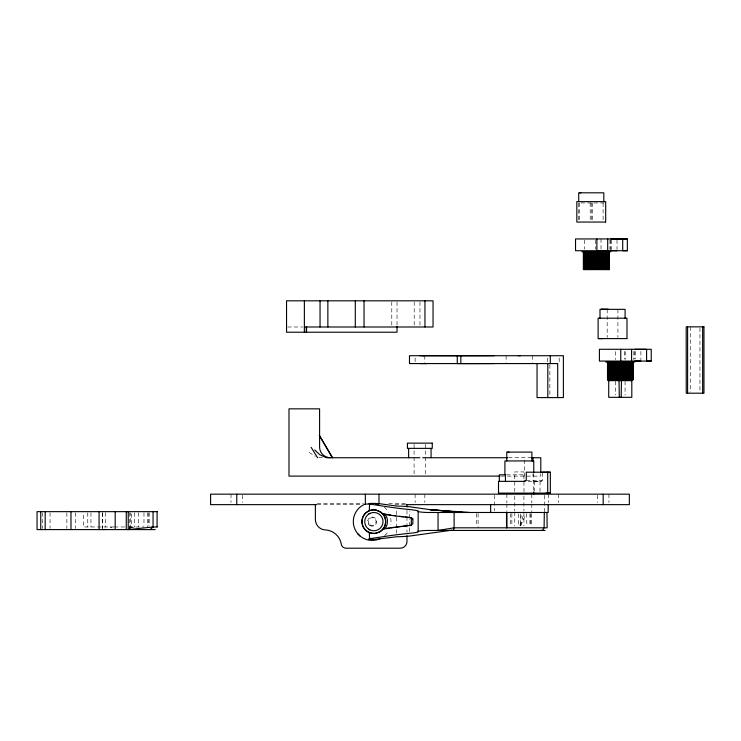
<?xml version="1.0" encoding="UTF-8"?>
<svg xmlns="http://www.w3.org/2000/svg" width="741" height="741" viewBox="0 0 741 741"><rect width="100%" height="100%" fill="white"/><g stroke="black" fill="none" stroke-linecap="round" stroke-linejoin="round"><path stroke-width="0.56" stroke-dasharray="3.71 2.78" d="M396.667 533.353L396.667 528.805M396.667 527.666L396.676 509.456M409.606 531.556L409.606 527.046M409.606 525.915L409.606 519.154M409.606 518.033L409.606 511.271M520.062 525.628L521.377 513.587M520.432 525.628L523.739 513.587M520.728 525.767L525.675 514.532M129.23 529.593L131.648 526.981L131.648 512.744M384.635 535.66L386.598 533.687A18.84 18.84 0 0 0 388.488 531.001M533.594 481.354L541.347 481.354L542.282 480.409L542.282 473.221M131.648 526.981L128.082 529.593L130.648 526.981L130.648 512.744M604.128 202.951L578.388 202.951L578.388 220.938M287.703 326.994L302.736 326.994M322.363 457.734L318.222 457.178M508.446 457.734L532.955 457.734M506.473 474.814L523.998 474.814M500.897 476.111L540.8 476.111L540.8 473.814M526.267 480.409L542.282 480.409M528.166 481.354L541.347 481.354M317.167 503.324L363.488 503.324M388.756 503.324L406.272 503.324M317.167 504.64L361.747 504.64M395.009 504.64L406.272 504.64M114.16 526.981L83.362 526.981L83.362 512.744M114.494 526.981L125.461 526.981M129.203 526.981L143.976 526.981M110.103 526.981L111.872 527.851M309.164 452.501L315.286 456.336M526.601 513.578L526.888 525.628M506.122 355.717L506.131 362.451M699.949 327.994L699.949 392.054M690.269 326.846L690.269 392.054M640.891 351.391L640.891 359.765M635.287 351.429L635.287 358.931M634.602 351.429L634.602 358.931M633.824 351.391L633.824 359.765M625.071 351.577L625.071 359.589M625.071 381.309L625.071 395.036M624.895 351.438L624.895 358.931M617.911 309.349L617.911 337.479M617.012 239.991L617.012 249.411M615.382 351.577L615.382 359.589M615.382 381.309L615.382 395.036M611.408 240.01L611.408 249.652M610.723 240.01L610.723 249.652M609.945 239.991L609.945 249.411M608.935 494.164L608.935 502.546M607.185 309.349L607.185 337.479M603.1 202.951L603.1 220.938M601.016 238.945L601.016 249.652M597.413 495.21L597.413 502.546M595.319 240.075L595.282 249.152M592.291 202.951L592.346 220.938M591.253 202.951L591.272 220.938M590.179 202.951L590.225 220.938M584.584 240.075L584.584 249.152M579.481 202.951L579.481 220.938M559.196 357.977L559.196 363.636M558.269 494.164L558.269 502.546M549.859 364.702L549.859 396.463M548.599 494.164L548.599 502.546M547.692 357.977L547.692 362.506M544.552 495.275L544.552 511.966M540.022 481.354L540.032 492.061M534.391 481.354L534.391 490.996M533.761 473.545L533.705 493.135M532.955 473.814L532.955 476.111M532.547 355.717L532.547 362.451M531.806 494.164L531.806 502.907M531.806 504L531.806 511.661M531.112 513.606L531.112 525.943M530.917 513.856L530.917 526.054M529.935 513.606L529.935 525.943M524.526 460.031L524.526 476.111M523.998 491.987L523.915 471.924L514.754 471.924L514.754 491.459M523.915 496.053L523.915 510.994M523.915 512.142L523.915 525.934M520.321 513.856L520.265 526.054M518.376 513.856L518.413 526.054M514.754 496.053L514.754 510.994M514.754 512.142L514.754 525.934M511.864 513.606L511.864 525.943M510.688 513.606L510.688 525.943M506.872 494.164L506.872 502.907M506.872 504L506.872 511.661M494.303 495.275L494.303 510.855M478.102 513.578L478.102 527.814M476.482 513.578L476.482 525.628M425.593 444.267L425.593 474.972M424.797 355.699L424.797 362.442M424.815 494.164L424.815 502.546M419.962 301.957L419.962 326.994M415.117 357.949L415.117 362.442M415.127 494.164L415.127 502.546M414.2 301.957L414.2 325.855M414.089 444.267L414.089 476.111M406.976 510.401L406.976 532.288M397.019 301.939L397.019 325.855M391.785 301.957L391.785 325.855M242.52 495.21L242.52 502.546M231.007 494.164L231.007 502.546M149.2 512.744L149.2 525.878M148.645 512.744L148.645 525.878M147.515 512.744L147.515 526.981M143.976 512.744L143.976 525.878M138.363 512.744L138.363 526.981M134.306 512.744L134.316 526.981A29.89 1.232 -2.6 0 1 129.638 527.805M129.712 512.772L129.712 528.472M105.509 512.744L105.509 526.981M102.712 512.772L102.712 528.472M102.434 512.772L102.434 528.472M90.948 512.744L90.948 526.981M87.762 512.744L87.762 526.981M75.332 512.772L75.332 528.472M66.857 512.772L66.857 528.472M50.055 512.772L50.055 528.472M42.293 512.772L42.293 528.472M390.72 518.302A18.84 18.84 0 0 1 390.72 524.85M384.273 507.14A18.84 18.84 0 0 1 388.488 512.151M369.87 525.545A4.576 4.576 0 0 0 376.743 521.581A4.576 4.576 0 0 0 369.87 517.607A4.576 4.576 0 0 0 369.87 525.545M370.204 524.98A3.927 3.927 0 0 0 376.095 521.581A3.927 3.927 0 0 0 370.204 518.172A3.927 3.927 0 0 0 370.204 524.98"/><path stroke-width="1.11" d="M369.027 538.902L369.574 538.716L369.296 532.492M369.324 510.725L369.583 504.065A9.429 0.76 3.8 0 1 379.373 503.676L396.676 506.047A15.607 1.25 3.8 0 1 409.606 506.761L429.66 509.604L462.532 512.485L429.66 509.604M405.188 516.968A68.626 5.724 4 0 0 409.189 517.422L411.329 517.644L411.32 525.415L409.189 525.638M411.329 517.644L412.848 518.959L412.848 523.859L410.208 525.425A71.21 5.632 -3.8 0 0 387.386 528.231L383.125 528.861L385.014 528.861M418.156 531.427L418.156 511.475M499.341 481.354L499.341 474.814L505.399 474.814L505.473 481.354M506.779 460.939L506.779 452.103L531.89 452.103L531.89 460.939M525.073 481.354L498.517 481.354L498.517 493.135L550.331 493.126L550.331 472.202L526.267 472.193L526.267 480.409L523.757 481.354M578.712 201.645L578.712 192.808L603.813 192.808L603.813 201.645M599.997 318.185L599.997 309.349L625.098 309.349L625.098 318.185M605.693 222.059L605.693 201.645L576.831 201.645L576.831 222.059L605.517 222.059M626.979 338.6L626.979 318.185L598.117 318.185L598.117 338.6L626.812 338.6M622.709 238.945L622.709 250.717L627.349 250.717L627.349 238.945L610.788 238.945M646.587 349.289L646.587 361.071L651.228 361.071L651.228 349.298L634.657 349.289M544.311 512.485L544.107 527.814L542.393 530.436M453.501 530.436L454.113 527.814L454.113 512.485M621.467 379.92L621.162 397.324M385.255 528.583L387.154 524.591L387.45 520.182A9.707 6.715 90 0 0 386.089 515.986L384.783 514.106L382.893 514.106L389.025 515.041A71.21 5.724 3.8 0 0 410.218 517.653L412.848 518.959M632.462 362.099L632.462 379.92L631.814 380.652L608.722 380.652L607.99 379.92L608 362.099M632.545 379.92L631.804 380.652L631.814 397.324L608.722 397.324L608.722 380.652M150.053 529.593L153.063 526.981L153.063 511.651M368.879 513.865L369.889 513.318M369.889 504.037L365.35 504.037L362.738 505.26A18.84 18.84 0 0 0 355.578 530.519A18.84 18.84 0 0 0 380.624 538.411M369.583 510.642L371.621 510.049A24.768 17.136 90 0 1 376.058 510.058L381.383 512.577L384.199 515.986A9.707 6.715 90 0 1 385.561 520.191C386.404 526.156 381.967 532.177 376.039 533.205A11.782 11.773 0 0 1 371.63 533.187L369.574 532.603M386.08 528.703L389.275 528.231M369.574 538.716L387.386 536.058A71.21 5.632 -3.8 0 1 410.208 533.251A14.079 1.111 -3.8 0 0 418.239 531.519A6.021 0.472 -3.8 0 1 421.147 530.834A6.021 0.472 -3.8 0 1 427.992 530.436L545.135 530.436M452.038 530.158L409.597 536.058A15.607 1.232 -3.8 0 1 396.667 536.771L375.789 539.309A9.429 0.741 -3.8 0 1 369.314 539.235L368.888 539.068M153.063 526.981L128.23 529.593L128.23 511.651M424.047 355.699L423.231 355.699M579.731 192.808L580.87 192.808M601.016 309.349L608.296 309.349L601.803 309.349M507.807 452.103L508.947 452.103M419.962 355.717L465.302 355.782A182.277 2.427 0.4 0 0 488.634 355.736L494.099 355.717M627.349 238.945L575.535 238.945L575.535 250.717L627.349 250.717M610.723 250.717L617.049 250.717M581.926 251.755L610.788 251.755M304.366 326.994L433.04 326.994L433.04 300.818L286.545 300.818L286.545 332.227L397.019 332.227L397.019 326.614M598.682 338.6L603.007 338.6M645.828 349.289L599.413 349.289L599.413 361.071L651.228 361.071M518.274 355.717L520.404 355.717M634.602 361.071L640.919 361.071M605.795 362.099L634.657 362.099M457.262 355.736L457.262 363.581L465.311 363.636A182.277 2.427 0.4 0 0 494.099 363.572M314.703 449.982L319.714 454.668L326.438 457.734L419.841 457.734M422.74 457.734L507.576 457.734M531.306 457.734L540.8 457.734L540.8 472.665M499.786 476.111L288.99 476.111L288.99 408.847L319.593 408.847L319.593 447.268C319.63 451.973 323.085 456.197 327.596 457.382M546.052 493.126L550.331 493.126M375.576 504.037L378.975 504.037L378.975 494.164M316.518 504.64L210.592 504.64L210.592 494.164L629.35 494.164L629.35 504.64L406.096 504.64M157.185 511.651L37.05 511.651L37.05 529.593L155.193 529.593M152.238 526.981L157.185 526.981M542.282 472.193L550.331 472.202M419.962 363.572L426.696 363.59M601.451 309.34L602.155 309.349M430.678 509.799L469.275 512.42M327.263 457.382L330.393 457.734M369.583 504.065L389.025 507.011A71.21 5.724 3.8 0 0 410.218 509.623A14.079 1.13 3.8 0 1 418.239 511.383A6.021 0.482 3.8 0 0 421.147 512.077A6.021 0.482 3.8 0 0 427.992 512.485L548.183 512.485L548.183 504.64M384.783 514.106L390.85 515.041M368.823 529.333L369.833 529.898M357.727 533.687L360.052 536.012M311.1 447.268L317.565 457.734M332.635 457.734L319.26 435.245L332.301 457.734M619.004 379.92L619.309 397.324M546.978 512.485L547.145 527.814L454.113 527.814L438.051 530.436L438.051 512.485M460.856 355.791L460.874 363.636M702.644 326.846L702.644 393.202M687.602 326.846L687.602 393.202M632.805 379.92L632.805 362.099L632.953 379.92L607.5 379.92L607.5 362.099M632.657 362.099L632.657 379.92M632.212 362.099L632.212 379.92M631.916 362.099L631.916 379.92M631.582 349.289L631.582 361.071M631.582 362.099L631.582 379.92M631.193 362.099L631.193 379.92M630.767 362.099L630.767 379.92M630.295 362.099L630.295 379.92M629.785 362.099L629.785 379.92M629.239 362.099L629.239 379.92M628.655 362.099L628.655 379.92M628.035 362.099L628.035 379.92M627.395 362.099L627.395 379.92M626.719 362.099L626.719 379.92M626.015 362.099L626.015 379.92M625.293 362.099L625.293 379.92M624.552 362.099L624.552 379.92M623.783 362.099L623.783 379.92M623.014 362.099L623.014 379.92M622.227 362.099L622.227 379.92M621.43 362.099L621.43 379.92M620.754 349.289L620.754 361.071M620.634 362.099L620.634 379.92M619.837 362.099L619.837 379.92M619.031 362.099L619.031 379.92M618.244 362.099L618.244 379.92M617.457 362.099L617.457 379.92M616.679 362.099L616.679 379.92M615.919 362.099L615.919 379.92M615.178 362.099L615.178 379.92M614.456 362.099L614.456 379.92M613.752 362.099L613.752 379.92M613.076 362.099L613.076 379.92M612.427 362.099L612.427 379.92M611.807 362.099L611.807 379.92M611.223 362.099L611.223 379.92M610.677 362.099L610.677 379.92M610.167 362.099L610.167 379.92M609.695 362.099L609.695 379.92M609.269 362.099L609.269 379.92M609.195 269.576L609.195 251.755L609.343 269.576L583.362 269.576L583.362 251.755M609.037 251.755L609.037 269.576M608.833 251.755L608.833 269.576M608.898 362.099L608.898 379.92M608.583 251.755L608.583 269.576M608.287 251.755L608.287 269.576M607.935 251.755L607.935 269.576M607.805 362.099L607.805 379.92M607.703 238.945L607.703 250.717L596.885 250.717L596.885 238.945M607.546 251.755L607.546 269.576M607.111 251.755L607.111 269.576M606.629 251.755L606.629 269.576M606.11 251.755L606.11 269.576M605.545 251.755L605.545 269.576M604.952 251.755L604.952 269.576M604.323 251.755L604.323 269.576M603.665 251.755L603.665 269.576M603.174 494.164L603.174 504.64M602.97 251.755L602.97 269.576M602.257 251.755L602.257 269.576M601.516 251.755L601.516 269.576M600.766 251.755L600.766 269.576M599.988 251.755L599.988 269.576M599.191 251.755L599.191 269.576M598.395 251.755L598.395 269.576M597.579 251.755L597.579 269.576M596.764 251.755L596.764 269.576M595.949 251.755L595.949 269.576M595.134 251.755L595.134 269.576M594.328 251.755L594.328 269.576M593.522 251.755L593.522 269.576M592.735 251.755L592.735 269.576M591.957 251.755L591.957 269.576M591.198 251.755L591.198 269.576M590.457 251.755L590.457 269.576M589.743 251.755L589.743 269.576M589.049 251.755L589.049 269.576M588.391 251.755L588.391 269.576M587.761 251.755L587.761 269.576M587.168 251.755L587.168 269.576M586.613 251.755L586.613 269.576M586.085 251.755L586.085 269.576M585.603 251.755L585.603 269.576M585.168 251.755L585.168 269.576M584.788 251.755L584.788 269.576M583.88 251.755L583.88 269.576M557.704 397.593L557.704 363.572L409.486 363.572L409.486 355.717L563.382 355.717L563.382 397.593L537.04 397.593L537.04 363.572M550.294 355.717L550.294 363.572M547.812 363.572L547.812 397.593M547.71 472.193L547.71 493.126M533.761 472.397L533.761 460.939L504.908 460.939L504.908 474.814M533.761 491.876L533.761 494.164M532.955 457.734L532.955 461.18M506.89 512.485L506.89 527.814M506.511 512.485L506.511 527.814M490.662 504.64L490.662 512.485M431.067 448.37L431.067 457.734M424.964 300.818L424.964 326.994M408.615 448.37L408.615 457.734M406.976 504.64L406.976 506.937M406.976 535.752L406.976 541.514A6.697 6.697 0 0 1 400.279 548.201L346.038 548.201A4.854 4.854 0 0 1 341.203 543.801A17.034 17.034 0 0 0 325.836 529.954A10.467 10.467 0 0 1 315.37 519.478L315.37 504.64M365.35 494.164L365.35 504.037M364.044 300.818L364.044 326.994M355.3 300.818L355.3 326.994M327.865 300.818L327.865 326.994M320.056 300.818L320.047 326.994M306.579 326.994L306.579 332.227M306.255 326.994L306.255 332.227M304.366 300.818L304.366 332.227M236.768 494.164L236.768 504.64M157.092 511.651L157.092 526.981M126.257 511.651L126.257 529.593M115.188 511.651L115.188 529.593M99.072 511.651L99.072 529.593M70.979 511.651L70.979 529.593M45.182 511.651L45.182 529.593M40.746 511.651L40.746 529.593M105.685 529.463A29.89 1.232 -2.6 0 1 102.712 529.593M368.638 532.251A11.782 11.773 0 0 1 368.703 510.938M390.637 527.981A68.626 5.669 -3.9 0 1 393.934 527.499M395.666 527.259A68.626 5.669 -3.9 0 1 401.14 526.545M403.048 526.314A68.626 5.669 -3.9 0 1 407.004 525.851M403.243 516.727A68.626 5.724 4 0 1 399.464 516.255M395.879 515.773A68.626 5.724 4 0 1 394.147 515.532M384.162 527.333L383.366 528.583A11.782 11.773 0 0 1 380.152 531.593L375.983 533.196A24.768 17.136 90 0 1 371.537 533.187L370.102 532.807A11.782 11.773 0 0 1 370.268 510.41L371.704 510.049A11.782 11.773 0 0 1 376.122 510.067L380.216 511.707A11.782 11.773 0 0 1 384.171 527.333M703.95 326.846L686.203 326.846L686.24 393.202L703.95 393.202L703.95 326.846M432.262 443.137L407.42 443.137L407.42 448.37L432.262 448.37L432.262 443.137M369.268 529.546A9.161 9.161 0 0 0 383.032 521.655A9.161 9.161 0 0 0 369.324 513.68A9.161 9.161 0 0 0 369.268 529.546"/></g></svg>
